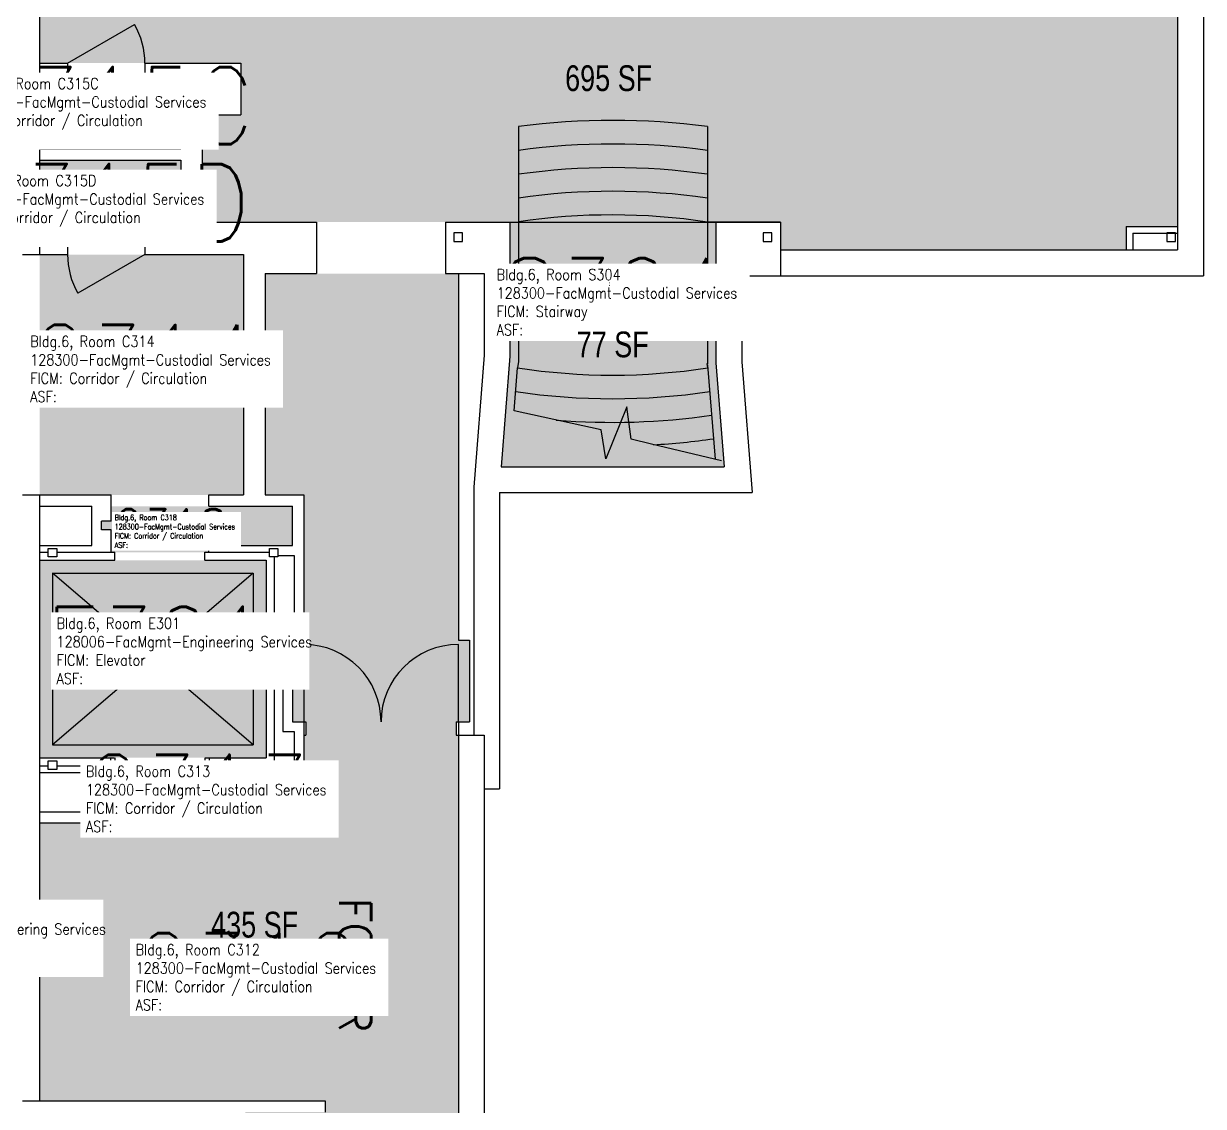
# Model space of a CAD drawing. Header units: inches. Extents: x -206 to 2362, y 0 to 3821.
# Drawn here: x 1803 to 2352, y 822 to 1327 of the extents above; entities that cross this region are included whole.
import ezdxf
from ezdxf.enums import TextEntityAlignment as Align

# ---------------------------------------------------------------- set-up
doc = ezdxf.new("R2010")
doc.units = ezdxf.units.IN
doc.header["$LTSCALE"] = 10
doc.header["$MEASUREMENT"] = 0
for name, color, linetype in [('A-DOOR', 2, 'CONTINUOUS'), ('A-FLOR', 3, 'CONTINUOUS'), ('A-IDEN-RNUM', 7, 'CONTINUOUS'), ('A-IDEN-SNUM', 4, 'CONTINUOUS'), ('A-IDEN-TEXT', 4, 'CONTINUOUS'), ('A-IDEN-VNUM', 4, 'CONTINUOUS'), ('A-WALL', 5, 'CONTINUOUS'), ('AREA-TEXT', 3, 'CONTINUOUS'), ('Rooms-Category-Color', 7, 'CONTINUOUS'), ('Rooms-College-Color', 7, 'CONTINUOUS'), ('Rooms-Department-Color', 7, 'CONTINUOUS'), ('Rooms-Division-Color', 7, 'CONTINUOUS'), ('Rooms-Information', 7, 'CONTINUOUS')]:
    doc.layers.add(name, color=color, linetype=linetype)
doc.styles.add('AREA', font='arial.ttf', dxfattribs={"width": 0.75, "height": 24})
doc.styles.add('ROOMFNUMBER', font='SIMPLEX', dxfattribs={"height": 0.83})
doc.styles.add('ROOMSNUMBER', font='txt', dxfattribs={"height": 0.03})
doc.styles.add('ROOMVNUMBER', font='simplex.shx', dxfattribs={"width": 0.85})

msp = doc.modelspace()

# ---------------------------------------------------------------- hatches: boundary and pattern name
at = {"layer": 'Rooms-Category-Color', "true_color": 0xadadad}
h = msp.add_hatch(color=253, dxfattribs=at)
edge = h.paths.add_edge_path()
edge.add_line((1903.753999493085, 1381.081822331529), (1814.024440347217, 1381.081822323147))
edge.add_line((1814.024440347217, 1381.081822323147), (1810.024440362118, 1381.081822325941))
edge.add_line((1810.024440362118, 1381.081822325941), (1810.024440328591, 1308.081822326872))
edge.add_line((1810.024440328591, 1308.081822326872), (1823.024440336041, 1308.081822326872))
edge.add_line((1823.024440336041, 1308.081822326872), (1903.753999493085, 1308.081822326872))
edge.add_line((1903.753999493085, 1308.081822326872), (1903.753999504261, 1284.081822329666))
edge.add_line((1903.753999504261, 1284.081822329666), (1885.753999526612, 1284.081822329666))
edge.add_line((1885.753999526612, 1284.081822329666), (1885.753999493085, 1234.081822331529))
edge.add_line((1885.753999493085, 1234.081822331529), (1999.024200360291, 1234.081822337117))
edge.add_line((1999.024200360291, 1234.081822337117), (2029.024200360291, 1234.081822337117))
edge.add_line((2029.024200360291, 1234.081822337117), (2155.024200349115, 1234.081822339911))
edge.add_line((2155.024200349115, 1234.081822339911), (2155.024200326763, 1221.081822352018))
edge.add_line((2155.024200326763, 1221.081822352018), (2316.025320331566, 1221.081822354812))
edge.add_line((2316.025320331566, 1221.081822354812), (2316.025320353918, 1232.081822358537))
edge.add_line((2316.025320353918, 1232.081822358537), (2340.025320342742, 1232.081822355743))
edge.add_line((2340.025320342742, 1232.081822355743), (2340.025320331566, 1381.081822362263))
edge.add_line((2340.025320331566, 1381.081822362263), (2336.025320357643, 1381.081822353881))
edge.add_line((2336.025320357643, 1381.081822353881), (2250.294401182793, 1381.081822359469))
edge.add_arc((2077.024200345195, 1291.081822344276), 195.2500000026534, 27.44826507266629, 152.5517349365727)
for points in [[(1875.753999507986, 1268.08182233898), (1875.75399949681, 1302.831822338048), (1823.024440347217, 1302.831822326872), (1810.024440350942, 1302.83182233246), (1810.024440362118, 1268.081822322216)], [(1810.024440350942, 1262.831822327804), (1810.02444038447, 1232.33182233246), (1821.024440343492, 1232.331822326872), (1821.024440343492, 1224.206822336186), (1823.024440336041, 1224.206822336186), (1875.753999530338, 1224.206822327804), (1875.753999485634, 1262.831822327804)], [(2029.024200360291, 1171.676309875678), (2024.959144870751, 1120.081822339911), (2128.901030614041, 1120.081822342705), (2125.024200337939, 1168.513942570891), (2125.024200349115, 1234.081822337117), (2121.024200341664, 1234.081822345499), (2029.024200360291, 1234.081822325941)], [(1823.024440347217, 1218.95682232501), (1810.024440362118, 1218.956822330598), (1810.024440373294, 1106.956822325941), (1810.055344562046, 1106.956822337117), (1843.274440347217, 1106.956822334323), (1905.02420035284, 1106.956822337117), (1905.024200341664, 1218.956822333392)], [(1943.024440369569, 824.8322223317809), (1943.024440358393, 819.5822223373689), (1905.815570130013, 819.5822223373689), (1905.815570130013, 765.5822223373689), (1905.815570141189, 758.8322223345749), (1943.024440347217, 758.8322223401628), (1943.024440380745, 749.5822223383002), (1943.024440369569, 699.5822223317809), (1906.248582835309, 699.5822223373689), (1906.248582824133, 681.582222328987), (1906.248582824133, 603.6119020222686), (2005.024200371467, 660.6400314071216), (2005.024200360291, 995.0818223417737), (2004.024200364016, 995.0818223473616), (2004.024200364016, 1001.331822340842), (2010.274200349115, 1001.331822343636), (2010.274200371467, 1039.331822336186), (2005.024200371467, 1039.331822330598), (2005.024200349115, 1210.081822331529), (1999.024200337939, 1210.081822334323), (1915.024200337939, 1210.081822331529), (1915.024200371467, 1106.956822328735), (1933.024200371467, 1106.956822331529), (1933.024200349115, 1039.331822330598), (1927.774200349115, 1039.331822330598), (1927.774200393818, 1001.331822329666), (1934.024200367741, 1001.331822335254), (1934.024200356565, 995.0818223445676), (1933.024200349115, 995.0818223361857), (1933.024200360291, 954.2068223389797), (1843.024440362118, 954.2068223278038), (1810.024440362118, 954.2068223278038), (1810.024440373294, 824.832222328987)], [(1927.774200349115, 1101.706822342705), (1843.274440358393, 1101.706822334323), (1843.274440358393, 1094.750302672852), (1838.774440347217, 1094.750302675646), (1838.774440347217, 1090.750302679371), (1843.274440358393, 1090.750302668195), (1843.274440358393, 1080.331822325941), (1887.024440365843, 1080.331822325941), (1888.774440373294, 1080.331822328735), (1888.774440339766, 1083.456822329666), (1927.774200349115, 1083.456822329666)], [(1810.024440350942, 984.5818223278038), (1844.699050112627, 984.5818223333918), (1887.024440365843, 984.5818223278038), (1915.524440388195, 984.5818223305978), (1915.524440354668, 1076.581822339911), (1810.024440362118, 1076.581822334323)], [(1927.774200360291, 977.7068223408423), (1889.024440369569, 977.7068223324604), (1889.024440347217, 980.8318223305978), (1845.024440365843, 980.8318223305978), (1843.02444038447, 980.8318223305978), (1843.024440362118, 970.4133419883437), (1838.774440358393, 970.4133419939317), (1838.774440358393, 966.4133419780992), (1843.024440362118, 966.4133419864811), (1843.024440362118, 959.4568223361857), (1927.774200371467, 959.4568223445676)]]:
    msp.add_hatch(color=253, dxfattribs=at).paths.add_polyline_path(points)
at = {"layer": 'Rooms-College-Color', "true_color": 0xadadad}
h = msp.add_hatch(color=253, dxfattribs=at)
edge = h.paths.add_edge_path()
edge.add_line((1903.753999493085, 1381.081822331529), (1814.024440347217, 1381.081822323147))
edge.add_line((1814.024440347217, 1381.081822323147), (1810.024440362118, 1381.081822325941))
edge.add_line((1810.024440362118, 1381.081822325941), (1810.024440328591, 1308.081822326872))
edge.add_line((1810.024440328591, 1308.081822326872), (1823.024440336041, 1308.081822326872))
edge.add_line((1823.024440336041, 1308.081822326872), (1903.753999493085, 1308.081822326872))
edge.add_line((1903.753999493085, 1308.081822326872), (1903.753999504261, 1284.081822329666))
edge.add_line((1903.753999504261, 1284.081822329666), (1885.753999526612, 1284.081822329666))
edge.add_line((1885.753999526612, 1284.081822329666), (1885.753999493085, 1234.081822331529))
edge.add_line((1885.753999493085, 1234.081822331529), (1999.024200360291, 1234.081822337117))
edge.add_line((1999.024200360291, 1234.081822337117), (2029.024200360291, 1234.081822337117))
edge.add_line((2029.024200360291, 1234.081822337117), (2155.024200349115, 1234.081822339911))
edge.add_line((2155.024200349115, 1234.081822339911), (2155.024200326763, 1221.081822352018))
edge.add_line((2155.024200326763, 1221.081822352018), (2316.025320331566, 1221.081822354812))
edge.add_line((2316.025320331566, 1221.081822354812), (2316.025320353918, 1232.081822358537))
edge.add_line((2316.025320353918, 1232.081822358537), (2340.025320342742, 1232.081822355743))
edge.add_line((2340.025320342742, 1232.081822355743), (2340.025320331566, 1381.081822362263))
edge.add_line((2340.025320331566, 1381.081822362263), (2336.025320357643, 1381.081822353881))
edge.add_line((2336.025320357643, 1381.081822353881), (2250.294401182793, 1381.081822359469))
edge.add_arc((2077.024200345195, 1291.081822344276), 195.2500000026534, 27.44826507266629, 152.5517349365727)
for points in [[(1875.753999507986, 1268.08182233898), (1875.75399949681, 1302.831822338048), (1823.024440347217, 1302.831822326872), (1810.024440350942, 1302.83182233246), (1810.024440362118, 1268.081822322216)], [(1810.024440350942, 1262.831822327804), (1810.02444038447, 1232.33182233246), (1821.024440343492, 1232.331822326872), (1821.024440343492, 1224.206822336186), (1823.024440336041, 1224.206822336186), (1875.753999530338, 1224.206822327804), (1875.753999485634, 1262.831822327804)], [(2029.024200360291, 1171.676309875678), (2024.959144870751, 1120.081822339911), (2128.901030614041, 1120.081822342705), (2125.024200337939, 1168.513942570891), (2125.024200349115, 1234.081822337117), (2121.024200341664, 1234.081822345499), (2029.024200360291, 1234.081822325941)], [(1823.024440347217, 1218.95682232501), (1810.024440362118, 1218.956822330598), (1810.024440373294, 1106.956822325941), (1810.055344562046, 1106.956822337117), (1843.274440347217, 1106.956822334323), (1905.02420035284, 1106.956822337117), (1905.024200341664, 1218.956822333392)], [(1943.024440369569, 824.8322223317809), (1943.024440358393, 819.5822223373689), (1905.815570130013, 819.5822223373689), (1905.815570130013, 765.5822223373689), (1905.815570141189, 758.8322223345749), (1943.024440347217, 758.8322223401628), (1943.024440380745, 749.5822223383002), (1943.024440369569, 699.5822223317809), (1906.248582835309, 699.5822223373689), (1906.248582824133, 681.582222328987), (1906.248582824133, 603.6119020222686), (2005.024200371467, 660.6400314071216), (2005.024200360291, 995.0818223417737), (2004.024200364016, 995.0818223473616), (2004.024200364016, 1001.331822340842), (2010.274200349115, 1001.331822343636), (2010.274200371467, 1039.331822336186), (2005.024200371467, 1039.331822330598), (2005.024200349115, 1210.081822331529), (1999.024200337939, 1210.081822334323), (1915.024200337939, 1210.081822331529), (1915.024200371467, 1106.956822328735), (1933.024200371467, 1106.956822331529), (1933.024200349115, 1039.331822330598), (1927.774200349115, 1039.331822330598), (1927.774200393818, 1001.331822329666), (1934.024200367741, 1001.331822335254), (1934.024200356565, 995.0818223445676), (1933.024200349115, 995.0818223361857), (1933.024200360291, 954.2068223389797), (1843.024440362118, 954.2068223278038), (1810.024440362118, 954.2068223278038), (1810.024440373294, 824.832222328987)], [(1927.774200349115, 1101.706822342705), (1843.274440358393, 1101.706822334323), (1843.274440358393, 1094.750302672852), (1838.774440347217, 1094.750302675646), (1838.774440347217, 1090.750302679371), (1843.274440358393, 1090.750302668195), (1843.274440358393, 1080.331822325941), (1887.024440365843, 1080.331822325941), (1888.774440373294, 1080.331822328735), (1888.774440339766, 1083.456822329666), (1927.774200349115, 1083.456822329666)], [(1810.024440350942, 984.5818223278038), (1844.699050112627, 984.5818223333918), (1887.024440365843, 984.5818223278038), (1915.524440388195, 984.5818223305978), (1915.524440354668, 1076.581822339911), (1810.024440362118, 1076.581822334323)], [(1927.774200360291, 977.7068223408423), (1889.024440369569, 977.7068223324604), (1889.024440347217, 980.8318223305978), (1845.024440365843, 980.8318223305978), (1843.02444038447, 980.8318223305978), (1843.024440362118, 970.4133419883437), (1838.774440358393, 970.4133419939317), (1838.774440358393, 966.4133419780992), (1843.024440362118, 966.4133419864811), (1843.024440362118, 959.4568223361857), (1927.774200371467, 959.4568223445676)]]:
    msp.add_hatch(color=253, dxfattribs=at).paths.add_polyline_path(points)
at = {"layer": 'Rooms-Department-Color', "true_color": 0xacacac}
h = msp.add_hatch(color=253, dxfattribs=at)
edge = h.paths.add_edge_path()
edge.add_line((1903.753999493085, 1381.081822331529), (1814.024440347217, 1381.081822323147))
edge.add_line((1814.024440347217, 1381.081822323147), (1810.024440362118, 1381.081822325941))
edge.add_line((1810.024440362118, 1381.081822325941), (1810.024440328591, 1308.081822326872))
edge.add_line((1810.024440328591, 1308.081822326872), (1823.024440336041, 1308.081822326872))
edge.add_line((1823.024440336041, 1308.081822326872), (1903.753999493085, 1308.081822326872))
edge.add_line((1903.753999493085, 1308.081822326872), (1903.753999504261, 1284.081822329666))
edge.add_line((1903.753999504261, 1284.081822329666), (1885.753999526612, 1284.081822329666))
edge.add_line((1885.753999526612, 1284.081822329666), (1885.753999493085, 1234.081822331529))
edge.add_line((1885.753999493085, 1234.081822331529), (1999.024200360291, 1234.081822337117))
edge.add_line((1999.024200360291, 1234.081822337117), (2029.024200360291, 1234.081822337117))
edge.add_line((2029.024200360291, 1234.081822337117), (2155.024200349115, 1234.081822339911))
edge.add_line((2155.024200349115, 1234.081822339911), (2155.024200326763, 1221.081822352018))
edge.add_line((2155.024200326763, 1221.081822352018), (2316.025320331566, 1221.081822354812))
edge.add_line((2316.025320331566, 1221.081822354812), (2316.025320353918, 1232.081822358537))
edge.add_line((2316.025320353918, 1232.081822358537), (2340.025320342742, 1232.081822355743))
edge.add_line((2340.025320342742, 1232.081822355743), (2340.025320331566, 1381.081822362263))
edge.add_line((2340.025320331566, 1381.081822362263), (2336.025320357643, 1381.081822353881))
edge.add_line((2336.025320357643, 1381.081822353881), (2250.294401182793, 1381.081822359469))
edge.add_arc((2077.024200345195, 1291.081822344276), 195.2500000026534, 27.44826507266629, 152.5517349365727)
for points in [[(1875.753999507986, 1268.08182233898), (1875.75399949681, 1302.831822338048), (1823.024440347217, 1302.831822326872), (1810.024440350942, 1302.83182233246), (1810.024440362118, 1268.081822322216)], [(1810.024440350942, 1262.831822327804), (1810.02444038447, 1232.33182233246), (1821.024440343492, 1232.331822326872), (1821.024440343492, 1224.206822336186), (1823.024440336041, 1224.206822336186), (1875.753999530338, 1224.206822327804), (1875.753999485634, 1262.831822327804)], [(2029.024200360291, 1171.676309875678), (2024.959144870751, 1120.081822339911), (2128.901030614041, 1120.081822342705), (2125.024200337939, 1168.513942570891), (2125.024200349115, 1234.081822337117), (2121.024200341664, 1234.081822345499), (2029.024200360291, 1234.081822325941)], [(1823.024440347217, 1218.95682232501), (1810.024440362118, 1218.956822330598), (1810.024440373294, 1106.956822325941), (1810.055344562046, 1106.956822337117), (1843.274440347217, 1106.956822334323), (1905.02420035284, 1106.956822337117), (1905.024200341664, 1218.956822333392)], [(1943.024440369569, 824.8322223317809), (1943.024440358393, 819.5822223373689), (1905.815570130013, 819.5822223373689), (1905.815570130013, 765.5822223373689), (1905.815570141189, 758.8322223345749), (1943.024440347217, 758.8322223401628), (1943.024440380745, 749.5822223383002), (1943.024440369569, 699.5822223317809), (1906.248582835309, 699.5822223373689), (1906.248582824133, 681.582222328987), (1906.248582824133, 603.6119020222686), (2005.024200371467, 660.6400314071216), (2005.024200360291, 995.0818223417737), (2004.024200364016, 995.0818223473616), (2004.024200364016, 1001.331822340842), (2010.274200349115, 1001.331822343636), (2010.274200371467, 1039.331822336186), (2005.024200371467, 1039.331822330598), (2005.024200349115, 1210.081822331529), (1999.024200337939, 1210.081822334323), (1915.024200337939, 1210.081822331529), (1915.024200371467, 1106.956822328735), (1933.024200371467, 1106.956822331529), (1933.024200349115, 1039.331822330598), (1927.774200349115, 1039.331822330598), (1927.774200393818, 1001.331822329666), (1934.024200367741, 1001.331822335254), (1934.024200356565, 995.0818223445676), (1933.024200349115, 995.0818223361857), (1933.024200360291, 954.2068223389797), (1843.024440362118, 954.2068223278038), (1810.024440362118, 954.2068223278038), (1810.024440373294, 824.832222328987)], [(1927.774200349115, 1101.706822342705), (1843.274440358393, 1101.706822334323), (1843.274440358393, 1094.750302672852), (1838.774440347217, 1094.750302675646), (1838.774440347217, 1090.750302679371), (1843.274440358393, 1090.750302668195), (1843.274440358393, 1080.331822325941), (1887.024440365843, 1080.331822325941), (1888.774440373294, 1080.331822328735), (1888.774440339766, 1083.456822329666), (1927.774200349115, 1083.456822329666)], [(1810.024440350942, 984.5818223278038), (1844.699050112627, 984.5818223333918), (1887.024440365843, 984.5818223278038), (1915.524440388195, 984.5818223305978), (1915.524440354668, 1076.581822339911), (1810.024440362118, 1076.581822334323)], [(1927.774200360291, 977.7068223408423), (1889.024440369569, 977.7068223324604), (1889.024440347217, 980.8318223305978), (1845.024440365843, 980.8318223305978), (1843.02444038447, 980.8318223305978), (1843.024440362118, 970.4133419883437), (1838.774440358393, 970.4133419939317), (1838.774440358393, 966.4133419780992), (1843.024440362118, 966.4133419864811), (1843.024440362118, 959.4568223361857), (1927.774200371467, 959.4568223445676)]]:
    msp.add_hatch(color=253, dxfattribs=at).paths.add_polyline_path(points)
at = {"layer": 'Rooms-Division-Color', "true_color": 0xadadad}
h = msp.add_hatch(color=253, dxfattribs=at)
edge = h.paths.add_edge_path()
edge.add_line((1903.753999493085, 1381.081822331529), (1814.024440347217, 1381.081822323147))
edge.add_line((1814.024440347217, 1381.081822323147), (1810.024440362118, 1381.081822325941))
edge.add_line((1810.024440362118, 1381.081822325941), (1810.024440328591, 1308.081822326872))
edge.add_line((1810.024440328591, 1308.081822326872), (1823.024440336041, 1308.081822326872))
edge.add_line((1823.024440336041, 1308.081822326872), (1903.753999493085, 1308.081822326872))
edge.add_line((1903.753999493085, 1308.081822326872), (1903.753999504261, 1284.081822329666))
edge.add_line((1903.753999504261, 1284.081822329666), (1885.753999526612, 1284.081822329666))
edge.add_line((1885.753999526612, 1284.081822329666), (1885.753999493085, 1234.081822331529))
edge.add_line((1885.753999493085, 1234.081822331529), (1999.024200360291, 1234.081822337117))
edge.add_line((1999.024200360291, 1234.081822337117), (2029.024200360291, 1234.081822337117))
edge.add_line((2029.024200360291, 1234.081822337117), (2155.024200349115, 1234.081822339911))
edge.add_line((2155.024200349115, 1234.081822339911), (2155.024200326763, 1221.081822352018))
edge.add_line((2155.024200326763, 1221.081822352018), (2316.025320331566, 1221.081822354812))
edge.add_line((2316.025320331566, 1221.081822354812), (2316.025320353918, 1232.081822358537))
edge.add_line((2316.025320353918, 1232.081822358537), (2340.025320342742, 1232.081822355743))
edge.add_line((2340.025320342742, 1232.081822355743), (2340.025320331566, 1381.081822362263))
edge.add_line((2340.025320331566, 1381.081822362263), (2336.025320357643, 1381.081822353881))
edge.add_line((2336.025320357643, 1381.081822353881), (2250.294401182793, 1381.081822359469))
edge.add_arc((2077.024200345195, 1291.081822344276), 195.2500000026534, 27.44826507266629, 152.5517349365727)
for points in [[(1875.753999507986, 1268.08182233898), (1875.75399949681, 1302.831822338048), (1823.024440347217, 1302.831822326872), (1810.024440350942, 1302.83182233246), (1810.024440362118, 1268.081822322216)], [(1810.024440350942, 1262.831822327804), (1810.02444038447, 1232.33182233246), (1821.024440343492, 1232.331822326872), (1821.024440343492, 1224.206822336186), (1823.024440336041, 1224.206822336186), (1875.753999530338, 1224.206822327804), (1875.753999485634, 1262.831822327804)], [(2029.024200360291, 1171.676309875678), (2024.959144870751, 1120.081822339911), (2128.901030614041, 1120.081822342705), (2125.024200337939, 1168.513942570891), (2125.024200349115, 1234.081822337117), (2121.024200341664, 1234.081822345499), (2029.024200360291, 1234.081822325941)], [(1823.024440347217, 1218.95682232501), (1810.024440362118, 1218.956822330598), (1810.024440373294, 1106.956822325941), (1810.055344562046, 1106.956822337117), (1843.274440347217, 1106.956822334323), (1905.02420035284, 1106.956822337117), (1905.024200341664, 1218.956822333392)], [(1943.024440369569, 824.8322223317809), (1943.024440358393, 819.5822223373689), (1905.815570130013, 819.5822223373689), (1905.815570130013, 765.5822223373689), (1905.815570141189, 758.8322223345749), (1943.024440347217, 758.8322223401628), (1943.024440380745, 749.5822223383002), (1943.024440369569, 699.5822223317809), (1906.248582835309, 699.5822223373689), (1906.248582824133, 681.582222328987), (1906.248582824133, 603.6119020222686), (2005.024200371467, 660.6400314071216), (2005.024200360291, 995.0818223417737), (2004.024200364016, 995.0818223473616), (2004.024200364016, 1001.331822340842), (2010.274200349115, 1001.331822343636), (2010.274200371467, 1039.331822336186), (2005.024200371467, 1039.331822330598), (2005.024200349115, 1210.081822331529), (1999.024200337939, 1210.081822334323), (1915.024200337939, 1210.081822331529), (1915.024200371467, 1106.956822328735), (1933.024200371467, 1106.956822331529), (1933.024200349115, 1039.331822330598), (1927.774200349115, 1039.331822330598), (1927.774200393818, 1001.331822329666), (1934.024200367741, 1001.331822335254), (1934.024200356565, 995.0818223445676), (1933.024200349115, 995.0818223361857), (1933.024200360291, 954.2068223389797), (1843.024440362118, 954.2068223278038), (1810.024440362118, 954.2068223278038), (1810.024440373294, 824.832222328987)], [(1927.774200349115, 1101.706822342705), (1843.274440358393, 1101.706822334323), (1843.274440358393, 1094.750302672852), (1838.774440347217, 1094.750302675646), (1838.774440347217, 1090.750302679371), (1843.274440358393, 1090.750302668195), (1843.274440358393, 1080.331822325941), (1887.024440365843, 1080.331822325941), (1888.774440373294, 1080.331822328735), (1888.774440339766, 1083.456822329666), (1927.774200349115, 1083.456822329666)], [(1810.024440350942, 984.5818223278038), (1844.699050112627, 984.5818223333918), (1887.024440365843, 984.5818223278038), (1915.524440388195, 984.5818223305978), (1915.524440354668, 1076.581822339911), (1810.024440362118, 1076.581822334323)], [(1927.774200360291, 977.7068223408423), (1889.024440369569, 977.7068223324604), (1889.024440347217, 980.8318223305978), (1845.024440365843, 980.8318223305978), (1843.02444038447, 980.8318223305978), (1843.024440362118, 970.4133419883437), (1838.774440358393, 970.4133419939317), (1838.774440358393, 966.4133419780992), (1843.024440362118, 966.4133419864811), (1843.024440362118, 959.4568223361857), (1927.774200371467, 959.4568223445676)]]:
    msp.add_hatch(color=253, dxfattribs=at).paths.add_polyline_path(points)

# ---------------------------------------------------------------- linework, layer by layer
at = {"layer": 'A-DOOR'}
for p, q in [((1823.024440347217, 1308.08182233246), (1854.201354871504, 1326.08182233246)), ((1859.024440347217, 1218.956822336186), (1827.847525800578, 1200.956822330598)), ((1933.024200349115, 1037.331822335254), (1933.024200360291, 1001.331822338048)), ((2005.024200349115, 1001.33182233246), (2005.024200349115, 1037.331822335254))]:
    msp.add_line(p, q, dxfattribs=at)
for centre, radius, start, end in [((1823.024440336041, 1308.081822326872), 35.99999999999818, 0, 29.99999999172479), ((1859.024440347217, 1218.956822336186), 35.99999999999818, 180, 209.9999999917248), ((1933.024200360291, 1001.33182233246), 35.99999999999955, 0, 90), ((2005.024200349115, 1001.33182233246), 36, 90, 180)]:
    msp.add_arc(centre, radius, start, end, dxfattribs=at)
at = {"layer": 'A-FLOR', "linetype": 'Continuous'}
for p, q in [((2033.02420034539, 1278.547803177964), (2033.02420034539, 1169.140819915105)), ((2121.024200341664, 1278.519043951761), (2121.024200341664, 1167.920469167177)), ((2029.024200349115, 1234.081822337117), (2033.02420034539, 1234.081822334323)), ((2121.024200330488, 1234.081822345499), (2125.024200349115, 1234.081822342705)), ((1816.024440350942, 1070.581822334323), (1909.524440354668, 1070.581822334323)), ((1816.024440350942, 1070.581822334323), (1816.024440362118, 990.5818223278038)), ((1909.524440354668, 1070.581822334323), (1909.524440354668, 990.5818223333918)), ((1816.024440362118, 990.5818223278038), (1909.524440354668, 990.5818223333918))]:
    msp.add_line(p, q, dxfattribs=at)
at = {"layer": 'A-FLOR'}
for p, q in [((2031.023718862794, 1146.128470135387), (2032.600704095326, 1166.143878359813)), ((2033.02420034539, 1169.140819915105), (2032.600704095326, 1166.143878359813)), ((2121.201453498565, 1166.139732516836), (2120.914678717963, 1168.168527937029)), ((2121.014094716869, 1167.465206951369), (2124.608333754353, 1123.578561911825)), ((2071.586436464451, 1137.346322297584), (2031.023718862794, 1146.128470135387)), ((2083.556041828357, 1148.060430456419), (2073.791359896772, 1123.796144503634)), ((2085.445985543542, 1132.934640296269), (2083.556041828357, 1148.060430456419)), ((2073.791359896772, 1123.796144503634), (2071.586436464451, 1137.346322297584)), ((2094.955197772942, 1130.662842534017), (2085.445985543542, 1132.934640296269)), ((2127.654592215084, 1122.850795723032), (2094.955197772942, 1130.662842534017)), ((1909.524440354668, 1070.581822334323), (1816.024440362118, 990.5818223278038)), ((1909.524440354668, 990.5818223333918), (1816.024440350942, 1070.581822334323))]:
    msp.add_line(p, q, dxfattribs=at)
for centre, radius, start, end in [((2076.914678725414, 943.4095840738155), 338, 82.50142447035017, 97.46112592344454), ((2076.914678725414, 943.4095840738155), 327, 82.24765388976968, 97.71361386866822), ((2076.914678725414, 943.4095840738155), 316, 81.97604612732427, 97.98384717413502), ((2076.914678725414, 943.4095840738155), 305, 81.68464509339871, 98.27377155384973), ((2076.914678725414, 943.4095840738155), 294, 81.37119661069529, 98.58562920605826), ((2076.914678703062, 1456.785017326009), 294, 261.3308937465359, 278.6637442183464), ((2076.914678703062, 1456.785017326009), 305, 261.4813273607509, 278.5161011531246), ((2076.914678703062, 1456.785017326009), 316, 265.2334044487704, 278.3787605794165), ((2076.914678703062, 1456.785017326009), 327, 273.3188111726877, 278.2506797197786)]:
    msp.add_arc(centre, radius, start, end, dxfattribs=at)
at = {"layer": 'A-WALL', "linetype": 'Continuous'}
for p, q in [((1810.024440295063, 2229.081822326872), (1810.024440339766, 1218.956822327804)), ((2352.02532032039, 1478.383288321551), (2352.025320342742, 1209.0818223604)), ((2340.025320331566, 1478.08195009036), (2340.025320342742, 1221.081822352018)), ((1810.024440328591, 1308.081822326872), (1823.024440347217, 1308.08182233246)), ((1823.024440347217, 1308.08182233246), (1823.024440347217, 1302.831822326872)), ((1859.024440336041, 1308.08182233246), (1859.024440336041, 1302.831822326872)), ((1859.024440336041, 1308.08182233246), (1903.753999493085, 1308.081822326872)), ((1810.024440339766, 1302.83182233246), (1823.024440347217, 1302.831822326872)), ((1859.024440336041, 1302.83182233246), (1875.75399949681, 1302.83182233246)), ((1885.753999504261, 1284.081822329666), (1903.753999504261, 1284.081822329666)), ((1810.024440350942, 1268.08182232501), (1875.75399949681, 1268.081822333392)), ((1810.024440339766, 1262.831822330598), (1875.753999507986, 1262.831822327804)), ((1810.024440339766, 1232.331822326872), (1821.024440343492, 1232.331822326872)), ((1821.024440343492, 1232.331822326872), (1821.024440343492, 1224.206822330598)), ((1885.753999493085, 1234.081822331529), (1939.024200337939, 1234.081822337117)), ((1939.024200337939, 1234.081822337117), (1939.024200349115, 1210.081822334323)), ((1999.024200349115, 1234.081822342705), (1999.024200337939, 1210.081822334323)), ((1999.024200349115, 1234.081822342705), (2029.024200349115, 1234.081822337117)), ((2029.024200349115, 1234.081822337117), (2029.024200349115, 1171.676309878472)), ((2029.024200349115, 1234.081822328735), (2155.024200337939, 1234.081822345499)), ((2124.967352303676, 1234.081822342705), (2121.024200330488, 1234.081822345499)), ((2155.024200337939, 1234.081822345499), (2124.967352303676, 1234.081822342705)), ((2125.024200349115, 1234.081822342705), (2125.024200337939, 1168.513942724559)), ((2155.024200337939, 1234.081822345499), (2155.024200349115, 1221.107080295216)), ((2316.025320353918, 1232.081822358537), (2340.025320342742, 1232.081822355743)), ((2316.025320353918, 1232.081822358537), (2316.025320342742, 1221.081822354812)), ((2319.150320335291, 1228.956822357606), (2340.025320342742, 1228.956822352018)), ((2319.150320335291, 1228.956822357606), (2319.150320346467, 1221.081822352018)), ((1821.024440343492, 1224.206822330598), (1823.024440336041, 1224.206822330598)), ((1823.024440336041, 1224.206822330598), (1823.024440336041, 1218.95682232501)), ((1859.024440347217, 1224.20682232501), (1859.024440347217, 1218.956822336186)), ((1859.024440336041, 1224.206822341774), (1875.75399949681, 1224.206822330598)), ((2155.024200349115, 1221.08182234643), (2340.025320342742, 1221.081822352018)), ((2155.024200349115, 1221.08182234643), (2155.024200337939, 1209.081822349224)), ((1802.024440347217, 1218.956822327804), (1809.103605608456, 1218.956822327804)), ((1809.103605608456, 1218.956822327804), (1823.024440336041, 1218.95682232501)), ((1859.024440347217, 1218.956822333392), (1905.024200341664, 1218.956822333392)), ((1905.024200341664, 1218.956822333392), (1905.02420035284, 1106.956822339911)), ((1915.024200337939, 1210.081822331529), (1915.024200337939, 1106.956822334323)), ((1915.024200337939, 1210.081822331529), (1939.024200349115, 1210.081822339911)), ((1999.024200337939, 1210.081822334323), (2017.024200349115, 1210.081822339911)), ((2005.024200349115, 1210.081822337117), (2005.024200360291, 1039.331822336186)), ((2017.024200349115, 1210.081822339911), (2017.024200349115, 1172.148309880402)), ((2137.024200337939, 1209.081822343636), (2137.024200349115, 1168.9934558901)), ((2137.024200337939, 1209.081822343636), (2352.025320342742, 1209.0818223604)), ((2024.959144870751, 1120.081822345499), (2128.901030602865, 1120.081822348293)), ((1802.024440347217, 1106.956822331529), (1810.055344562046, 1106.956822331529)), ((1810.024440350942, 1106.956822331529), (1810.024440362118, 824.832222328987)), ((1810.055344562046, 1106.956822331529), (1843.274440347217, 1106.956822328735)), ((1843.274440358393, 1094.750302672852), (1843.274440347217, 1106.956822328735)), ((1888.774440362118, 1106.956822323147), (1905.02420035284, 1106.956822339911)), ((1888.774440350942, 1101.706822334323), (1888.774440350942, 1106.956822328735)), ((1915.024200337939, 1106.956822334323), (1933.024200349115, 1106.956822334323)), ((1933.024200349115, 1106.956822334323), (1933.024200349115, 1039.331822330598)), ((2024.175715505145, 1108.081822339911), (2141.899974166416, 1108.081822345499)), ((1810.024440339766, 1101.706822331529), (1834.274440347217, 1101.706822331529)), ((1834.274440347217, 1083.456822326872), (1834.274440347217, 1101.706822331529)), ((1888.774440350942, 1101.706822334323), (1927.774200337939, 1101.706822339911)), ((1927.774200349115, 1083.456822335254), (1927.774200337939, 1101.706822339911)), ((1838.774440358393, 1090.750302673783), (1838.774440347217, 1094.750302675646)), ((1843.274440347217, 1080.331822325941), (1843.274440347217, 1090.750302673783)), ((1810.024440339766, 1083.45682233246), (1834.274440347217, 1083.456822326872)), ((1888.774440339766, 1083.456822329666), (1927.774200349115, 1083.456822335254)), ((1888.774440339766, 1080.331822325941), (1888.774440339766, 1083.456822329666)), ((1810.024440362118, 1080.331822323147), (1814.024440369569, 1080.331822325941)), ((1818.024440332316, 1080.331822323147), (1845.024440354668, 1080.331822325941)), ((1845.024440354668, 1076.581822334323), (1845.024440354668, 1080.331822325941)), ((1887.024440354668, 1076.581822331529), (1887.024440354668, 1080.331822331529)), ((1887.024440354668, 1080.331822331529), (1916.867218873464, 1080.331822334323)), ((1919.274440354668, 1078.081822337117), (1919.274440354668, 983.0818223361857)), ((1921.024440362118, 1078.831822331529), (1928.524200349115, 1078.831822337117)), ((1928.524200349115, 1078.831822337117), (1928.524200349115, 1043.831822336186)), ((1810.024440350942, 1076.581822331529), (1845.024440354668, 1076.581822334323)), ((1887.024440354668, 1076.581822331529), (1915.524440354668, 1076.581822334323)), ((1915.524440354668, 1076.581822334323), (1915.524440354668, 984.5818223305978)), ((1923.274200349115, 1043.831822336186), (1923.274200360291, 996.8318223324604)), ((1923.274200349115, 1043.831822336186), (1928.524200349115, 1043.831822336186)), ((1927.774200349115, 1039.331822330598), (1933.024200349115, 1039.331822330598)), ((1927.774200349115, 1039.331822330598), (1927.774200360291, 1001.331822335254)), ((2005.024200360291, 1039.331822336186), (2010.274200349115, 1039.33182233898)), ((2010.274200349115, 1039.33182233898), (2010.274200349115, 1001.331822338048)), ((1927.774200360291, 1001.331822335254), (1934.024200356565, 1001.331822335254)), ((1933.024200360291, 1001.331822338048), (1933.024200349115, 954.2068223389797)), ((1934.024200356565, 1001.331822335254), (1934.024200356565, 995.0818223389797)), ((2004.02420035284, 1001.331822335254), (2010.274200349115, 1001.331822338048)), ((2004.02420035284, 1001.331822335254), (2004.024200364016, 995.0818223389797)), ((2005.024200349115, 1001.33182233246), (2005.024200360291, 995.0818223417737)), ((1923.274200360291, 996.8318223324604), (1928.524200360291, 996.8318223352544)), ((1928.524200360291, 996.8318223352544), (1928.524200349115, 982.2068223380484)), ((1933.024200349115, 995.0818223361857), (1934.024200356565, 995.0818223389797)), ((2004.024200364016, 995.0818223389797), (2004.964550456963, 995.0818223389797)), ((2005.024200360291, 995.0818223417737), (2005.024200371467, 660.6400314099155)), ((2005.024200360291, 995.0818223417737), (2017.024200360291, 995.0818223361857)), ((2017.024200360291, 995.0818223361857), (2017.024200371467, 653.7118281838484)), ((1810.024440350942, 984.5818223278038), (1844.699050101452, 984.5818223305978)), ((1843.024440362118, 984.5818223333918), (1843.024440350942, 970.4133419883437)), ((1845.024440354668, 984.5818223305978), (1845.024440354668, 980.8318223305978)), ((1887.024440365843, 984.5818223278038), (1887.024440354668, 980.8318223361857)), ((1887.142760171555, 984.5818223333918), (1915.524440354668, 984.5818223305978)), ((1889.024440358393, 984.5818223361857), (1889.024440369569, 977.7068223324604)), ((1810.024440350942, 980.8318223278038), (1813.867218877189, 980.8318223278038)), ((1818.024440365843, 980.8318223333918), (1845.024440354668, 980.8318223305978)), ((1887.024440354668, 980.8318223417737), (1916.867218873464, 980.8318223361857)), ((1921.024440339766, 982.2068223240785), (1928.524200349115, 982.2068223380484)), ((1810.024440362118, 977.7068223240785), (1834.274440347217, 977.7068223296665)), ((1834.274440347217, 977.7068223296665), (1834.274440358393, 959.4568223305978)), ((1889.024440369569, 977.7068223324604), (1927.774200360291, 977.7068223380484)), ((1927.774200360291, 977.7068223380484), (1927.774200349115, 959.4568223389797)), ((1838.774440358393, 970.4133419855498), (1838.774440358393, 966.4133419836871)), ((2017.024200360291, 970.081822342705), (2024.175715516321, 970.081822337117)), ((1843.024440362118, 966.4133419892751), (1843.024440362118, 954.2068223333918)), ((1810.024440350942, 959.4568223333918), (1834.274440358393, 959.4568223305978)), ((1889.024440347217, 959.4568223445676), (1927.774200349115, 959.4568223389797)), ((1889.024440358393, 959.4568223389797), (1889.024440358393, 954.2068223333918)), ((1810.024440362118, 954.2068223278038), (1843.024440362118, 954.2068223333918)), ((1889.024440358393, 954.2068223389797), (1933.024200349115, 954.2068223389797)), ((1802.024440369569, 824.832222323399), (1810.024440362118, 824.832222328987)), ((1810.150632998906, 824.832222326193), (1943.024440369569, 824.8322223317809)), ((1943.024440369569, 824.8322223317809), (1943.024440358393, 819.5822223429568))]:
    msp.add_line(p, q, dxfattribs=at)
at = {"layer": 'A-WALL'}
for p, q in [((1903.753999493085, 1308.081822326872), (1903.753999504261, 1284.081822329666)), ((1875.75399949681, 1302.83182233246), (1875.75399949681, 1268.081822333392)), ((1885.753999504261, 1284.081822329666), (1885.753999493085, 1234.081822331529)), ((1875.753999507986, 1262.831822327804), (1875.75399949681, 1224.206822330598)), ((1817.89173477795, 1229.075066228863), (1813.891734781675, 1229.075066231657)), ((1813.891734781675, 1229.075066231657), (1813.891734781675, 1225.075066224206)), ((1817.89173477795, 1225.075066227), (1817.89173477795, 1229.075066228863)), ((2006.942848606966, 1229.042312835809), (2002.942848621868, 1229.042312838603)), ((2002.942848621868, 1229.042312838603), (2002.942848610692, 1225.042312845122)), ((2006.942848606966, 1225.042312845122), (2006.942848606966, 1229.042312835809)), ((2151.040686248802, 1229.001991958823), (2147.040686241351, 1229.001991961617)), ((2147.040686241351, 1229.001991961617), (2147.040686252527, 1225.001991959754)), ((2151.040686248802, 1225.001991962548), (2151.040686248802, 1229.001991958823)), ((2338.981005380861, 1229.001991978381), (2334.981005384587, 1229.001991975587)), ((2334.981005384587, 1229.001991975587), (2334.981005384587, 1225.001991968136)), ((2338.981005380861, 1225.00199197093), (2338.981005380861, 1229.001991978381)), ((1813.891734781675, 1225.075066224206), (1817.89173477795, 1225.075066227)), ((2002.942848610692, 1225.042312845122), (2006.942848606966, 1225.042312845122)), ((2147.040686252527, 1225.001991959754), (2151.040686248802, 1225.001991962548)), ((2334.981005384587, 1225.001991968136), (2338.981005380861, 1225.00199197093)), ((2017.024200349115, 1172.148309880402), (2012.175715505145, 1110.610381916631)), ((2029.024200349115, 1171.676309878472), (2024.959144870751, 1120.081822345499)), ((2125.024200337939, 1168.513942724559), (2128.901030602865, 1120.081822348293)), ((2137.024200349115, 1168.9934558901), (2141.899974166416, 1108.081822345499)), ((2012.175715505145, 1110.610381916631), (2012.175715505145, 995.0818223389797)), ((2024.175715505145, 1108.081822339911), (2024.1186190648, 1107.375253953505)), ((2024.175715505145, 1108.081822339911), (2024.175715516321, 970.081822337117)), ((1843.274440358393, 1094.750302672852), (1838.774440347217, 1094.750302675646)), ((1843.274440347217, 1090.750302673783), (1838.774440358393, 1090.750302673783)), ((1814.024440347217, 1078.081822328735), (1814.024440347217, 1082.081822330598)), ((1814.024440347217, 1082.081822330598), (1818.024440343492, 1082.081822333392)), ((1818.024440354668, 1078.081822325941), (1814.024440347217, 1078.081822328735)), ((1818.024440343492, 1082.081822333392), (1818.024440354668, 1078.081822325941)), ((1917.024440354668, 1078.081822334323), (1917.024440343492, 1082.081822330598)), ((1917.024440343492, 1082.081822330598), (1921.024440350942, 1082.081822333392)), ((1921.024440362118, 1078.081822331529), (1917.024440354668, 1078.081822334323)), ((1921.024440350942, 1082.081822333392), (1921.024440362118, 1078.081822331529)), ((1814.024440358393, 979.0818223287351), (1814.024440358393, 983.0818223278038)), ((1814.024440358393, 983.0818223278038), (1818.024440354668, 983.0818223305978)), ((1818.024440354668, 979.0818223315291), (1814.024440358393, 979.0818223287351)), ((1818.024440354668, 983.0818223305978), (1818.024440354668, 979.0818223315291)), ((1917.024440354668, 979.0818223287351), (1917.024440354668, 983.0818223333918)), ((1917.024440354668, 983.0818223333918), (1921.024440350942, 983.0818223361857)), ((1921.024440350942, 979.0818223315291), (1917.024440354668, 979.0818223287351)), ((1921.024440350942, 983.0818223361857), (1921.024440350942, 979.0818223315291)), ((1843.024440350942, 970.4133419883437), (1838.774440358393, 970.4133419855498)), ((1843.024440362118, 966.4133419892751), (1838.774440358393, 966.4133419836871))]:
    msp.add_line(p, q, dxfattribs=at)

# ---------------------------------------------------------------- texts
at = {"layer": 'A-IDEN-RNUM', "style": 'ROOMSNUMBER'}
for s, p in [('C315-C0', (1844.440490975045, 1287.165236272383, -5.008132575312629e-09)), ('C315-D0', (1839.15303544607, 1247.540649453644, -5.008132575312629e-09)), ('S304-00', (2075.591500661336, 1205.189420606475, -5.0074504542863e-09)), ('C314-00', (1854.066629367881, 1161.900587264914, -5.008132575312629e-09)), ('C318-00', (1881.727783328854, 1092.769002410118, -5.008132575312629e-09)), ('E301-00', (1862.411276399158, 1047.128346510697, -5.0074504542863e-09)), ('C313-00', (1877.400400745682, 969.7233489998616, -5.008132575312629e-09)), ('C312-00', (1905.186546496116, 887.5194196994416, -5.008132575312629e-09))]:
    msp.add_text(s, height=0.36, rotation=90, dxfattribs=at).set_placement(p, align=Align.CENTER)
at = {"layer": 'A-IDEN-SNUM', "style": 'ROOMSNUMBER'}
for s, p in [('0060C315C0', (1844.440490975045, 1287.165236272383, -5.008132575312629e-09)), ('0060C315D0', (1839.15303544607, 1247.540649453644, -5.008132575312629e-09)), ('0060S30400', (2075.591500661336, 1205.189420606475, -5.0074504542863e-09)), ('0060C31400', (1854.066629367881, 1161.900587264914, -5.008132575312629e-09)), ('0060C31800', (1881.727783328854, 1092.769002410118, -5.008132575312629e-09)), ('0060E30100', (1862.411276399158, 1047.128346510697, -5.0074504542863e-09)), ('0060C31300', (1877.400400745682, 969.7233489998616, -5.008132575312629e-09)), ('0060C31200', (1905.186546496116, 887.5194196994416, -5.008132575312629e-09))]:
    msp.add_text(s, height=0.36, rotation=90, dxfattribs=at).set_placement(p, align=Align.CENTER)
at = {"layer": 'A-IDEN-TEXT', "style": 'ROOMFNUMBER'}
msp.add_text('FOYER', height=14.94, rotation=270, dxfattribs=at).set_placement((1949.477800949477, 888.0280036213808), align=Align.CENTER)
at = {"layer": 'A-IDEN-VNUM', "style": 'ROOMVNUMBER', "width": 0.85}
for s, height, p in [('C315C', 36, (1842.694776945747, 1270.283319558483, -5.00676833325997e-09)), ('C315D', 36, (1840.96244685445, 1225.089423743542, -5.00676833325997e-09)), ('S304', 36, (2077.518784032203, 1181.317643891089, -5.00676833325997e-09)), ('C314', 36, (1858.102345972322, 1150.179947853088, -5.00676833325997e-09)), ('C318', 18, (1870.835993791218, 1082.340450525263)), ('E301', 36, (1864.533752105199, 1018.905137164053, -5.00676833325997e-09)), ('C313', 36, (1883.304341266863, 949.9872703813016, -5.00676833325997e-09)), ('C312', 36, (1906.445739498362, 866.9111138028093, -5.00676833325997e-09))]:
    msp.add_text(s, height=height, dxfattribs=at).set_placement(p, align=Align.CENTER)
at = {"layer": 'AREA-TEXT', "style": 'AREA', "width": 0.75}
for s, p in [('695 SF', (2075.024880335666, 1301.08182235714)), ('16 SF', (1842.889219929464, 1285.456822330132)), ('17 SF', (1842.88921994064, 1243.519322327804)), ('77 SF', (2076.930087742396, 1177.081822342705)), ('74 SF', (1857.524320357479, 1162.956822329666)), ('12 SF', (1883.274320348166, 1091.019322334323)), ('67 SF', (1862.774440369569, 1030.581822333857)), ('12 SF', (1883.27432036493, 970.1443223333918)), ('435 SF', (1910.149320366792, 906.8468621782959))]:
    msp.add_text(s, height=12, dxfattribs=at).set_placement(p, align=Align.MIDDLE_CENTER)

# ---------------------------------------------------------------- next in the draw order: texts
at = {"layer": 'Rooms-Information', "attachment_point": 7, "style": 'ROOMVNUMBER', "bg_fill": 3, "box_fill_scale": 1.5, "bg_fill_color": 256, "bg_fill_true_color": 13158600, "bg_fill_transparency": 0}
for s, insert, char_height, width in [('Bldg.6, Room C315C^M^J128300-FacMgmt-Custodial Services^M^JFICM: Corridor / Circulation^M^JASF: ', (1775.666205517176, 1270.283319558483, -5.00676833325997e-09), 5.142857142857143, 115.2), ('Bldg.6, Room C315D^M^J128300-FacMgmt-Custodial Services^M^JFICM: Corridor / Circulation^M^JASF: ', (1774.66244685445, 1225.089423743542, -5.00676833325997e-09), 5.142857142857143, 115.2), ('Bldg.6, Room S304^M^J128300-FacMgmt-Custodial Services^M^JFICM: Stairway^M^JASF: ', (2022.875926889346, 1181.317643891089, -5.00676833325997e-09), 5.142857142857143, 115.2), ('Bldg.6, Room C314^M^J128300-FacMgmt-Custodial Services^M^JFICM: Corridor / Circulation^M^JASF: ', (1805.645203115179, 1150.179947853088, -5.00676833325997e-09), 5.142857142857143, 115.2), ('Bldg.6, Room C318^M^J128300-FacMgmt-Custodial Services^M^JFICM: Corridor / Circulation^M^JASF: ', (1844.971708076933, 1082.340450525263), 2.571428571428572, 57.6), ('Bldg.6, Room E301^M^J128006-FacMgmt-Engineering Services^M^JFICM: Elevator^M^JASF: ', (1817.905180676627, 1018.905137164053, -5.00676833325997e-09), 5.142857142857143, 115.2), ('Bldg.6, Room C313^M^J128300-FacMgmt-Custodial Services^M^JFICM: Corridor / Circulation^M^JASF: ', (1831.575769838292, 949.9872703813016, -5.00676833325997e-09), 5.142857142857143, 115.2), ('Bldg.6, Room 131^M^J128006-FacMgmt-Engineering Services^M^JFICM: Mechanical^M^JASF: ', (1721.903207375881, 885.097976341378, -5.00676833325997e-09), 5.142857142857143, 115.2), ('Bldg.6, Room C312^M^J128300-FacMgmt-Custodial Services^M^JFICM: Corridor / Circulation^M^JASF: ', (1854.71716806979, 866.9111138028093, -5.00676833325997e-09), 5.142857142857143, 115.2)]:
    msp.add_mtext(s, dxfattribs=dict(at, insert=insert, char_height=char_height, width=width))

doc.saveas('drawing.dxf')
